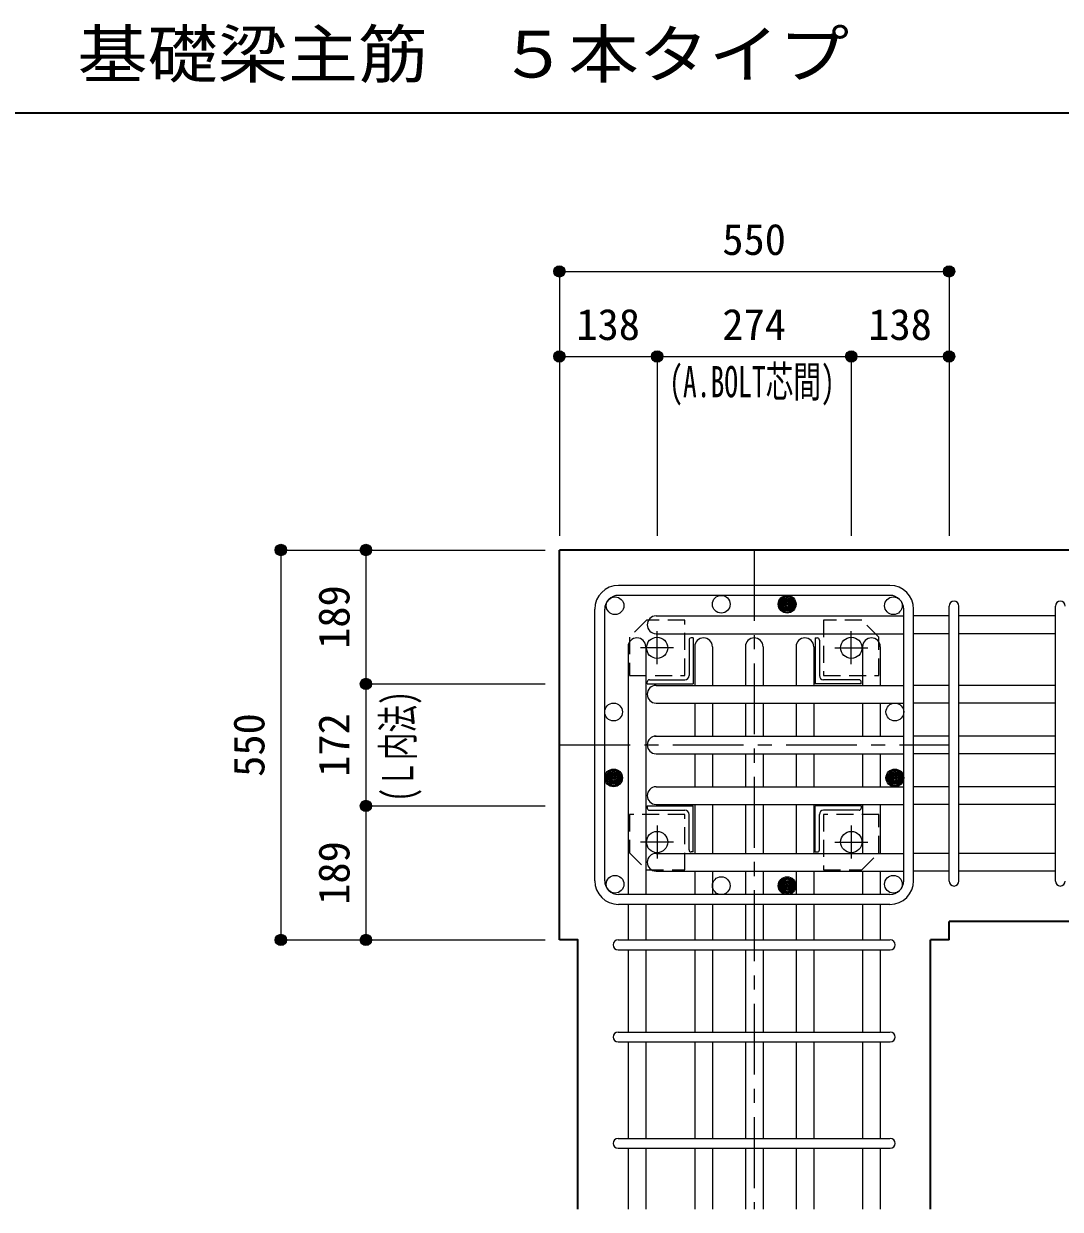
# Model space of a CAD drawing. Units: millimetres at full size, sheet at 1:20; details may follow other scales. Extents: x -3982 to 3969, y -2797 to 2801.
# Drawn here: x -628 to 835, y -1695 to -22 of the extents above; entities that cross this region are included whole.
import ezdxf
from ezdxf.enums import TextEntityAlignment as Align

# ---------------------------------------------------------------- set-up
doc = ezdxf.new("R2010")
doc.units = ezdxf.units.MM
doc.header["$LTSCALE"] = 20
doc.header["$PDMODE"] = 32
doc.header["$PDSIZE"] = 12
doc.linetypes.add('CHAIN1', pattern=[8, 5, -1, 1, -1])
doc.linetypes.add('DASHED1', pattern=[1.8, 1.2, -0.6])
for name, color, linetype, lineweight in [('6-1_躯体線', 2, 'Continuous', 35), ('6-2_A.Bolt_', 4, 'Continuous', 9), ('6-3_柱型主筋', 4, 'Continuous', 9), ('6-4_フープ', 7, 'Continuous', 18), ('6-5_梁主筋', 7, 'Continuous', 18), ('6-6_S.T.P.', 7, 'Continuous', 18), ('6-7_文字', 7, 'Continuous', 18), ('6-9', 4, 'DASHED1', 9), ('6-D_寸法', 4, 'Continuous', 9), ('F-0_枠', 6, 'Continuous', 40)]:
    doc.layers.add(name, color=color, linetype=linetype, lineweight=lineweight)
doc.styles.add('ＭＳ ゴシック', font='')
doc.styles.get('ＭＳ ゴシック').set_extended_font_data('MS Gothic')

msp = doc.modelspace()

# ---------------------------------------------------------------- linework, layer by layer
at = {"layer": '6-1_躯体線'}
for p, q in [((1078.29, -764.67), (128.29, -764.67)), ((128.29, -1314.67), (128.29, -764.67)), ((678.29, -1314.67), (678.29, -1288.67)), ((1078.29, -1288.67), (678.29, -1288.67)), ((678.29, -1314.67), (652.29, -1314.67)), ((652.29, -1694.67), (652.29, -1314.67))]:
    msp.add_line(p, q, dxfattribs=at)
msp.add_lwpolyline([(154.29, -1694.67), (154.29, -1314.67), (128.29, -1314.67)], dxfattribs=at)
at = {"layer": '6-2_A.Bolt_', "linetype": 'CHAIN1'}
for p, q in [((266.29, -925.87), (266.29, -879.37)), ((540.29, -925.87), (540.29, -879.37)), ((289.49, -902.67), (242.99, -902.67)), ((517.09, -902.67), (563.59, -902.67)), ((266.29, -1153.47), (266.29, -1199.97)), ((540.29, -1153.47), (540.29, -1199.97)), ((289.49, -1176.67), (242.99, -1176.67)), ((517.09, -1176.67), (563.59, -1176.67))]:
    msp.add_line(p, q, dxfattribs=at)
at = {"layer": '6-2_A.Bolt_'}
for p, q in [((311.29, -891.67), (311.29, -941.67)), ((317.29, -888.67), (314.29, -888.67)), ((317.29, -888.67), (317.29, -953.67)), ((489.29, -888.67), (492.29, -888.67)), ((489.29, -888.67), (489.29, -953.67)), ((495.29, -891.67), (495.29, -941.67)), ((252.29, -953.67), (252.29, -950.67)), ((255.29, -947.67), (305.29, -947.67)), ((551.29, -947.67), (501.29, -947.67)), ((554.29, -953.67), (554.29, -950.67)), ((252.29, -953.67), (317.29, -953.67)), ((554.29, -953.67), (489.29, -953.67)), ((252.29, -1125.67), (317.29, -1125.67)), ((252.29, -1125.67), (252.29, -1128.67)), ((255.29, -1131.67), (305.29, -1131.67)), ((317.29, -1190.67), (317.29, -1125.67)), ((554.29, -1125.67), (489.29, -1125.67)), ((489.29, -1190.67), (489.29, -1125.67)), ((551.29, -1131.67), (501.29, -1131.67)), ((554.29, -1125.67), (554.29, -1128.67)), ((311.29, -1187.67), (311.29, -1137.67)), ((495.29, -1187.67), (495.29, -1137.67)), ((317.29, -1190.67), (314.29, -1190.67)), ((489.29, -1190.67), (492.29, -1190.67))]:
    msp.add_line(p, q, dxfattribs=at)
at = {"layer": '6-2_A.Bolt_', "color": 3, "lineweight": 25}
for centre in [(266.29, -902.67), (540.29, -902.67), (266.29, -1176.67), (540.29, -1176.67)]:
    msp.add_circle(centre, 15, dxfattribs=at)
at = {"layer": '6-2_A.Bolt_'}
for centre, radius, start, end in [((314.29, -891.67), 3, 90, 180), ((492.29, -891.67), 3, 0, 90), ((255.29, -950.67), 3, 90, 180), ((305.29, -941.67), 6, 270, 0), ((501.29, -941.67), 6, 180, 270), ((551.29, -950.67), 3, 0, 90), ((255.29, -1128.67), 3, 180, 270), ((305.29, -1137.67), 6, 0, 90), ((501.29, -1137.67), 6, 90, 180), ((551.29, -1128.67), 3, 270, 0), ((314.29, -1187.67), 3, 180, 270), ((492.29, -1187.67), 3, 270, 0)]:
    msp.add_arc(centre, radius, start, end, dxfattribs=at)
at = {"layer": '6-3_柱型主筋', "color": 3, "lineweight": 25}
for centre in [(206.84, -843.22), (356.79, -841.17), (599.74, -843.22), (599.74, -843.22), (204.79, -993.17), (601.79, -993.17), (206.84, -1236.12), (356.79, -1238.17), (599.74, -1236.12)]:
    msp.add_circle(centre, 12.5, dxfattribs=at)
at = {"layer": '6-3_柱型主筋'}
for centre, radius in [((449.79, -841.17), 12.5), ((449.79, -841.17), 11), ((449.79, -841.17), 9.5), ((449.79, -841.17), 8), ((449.79, -841.17), 6.5), ((449.79, -841.17), 5), ((449.79, -841.17), 3.5), ((449.79, -841.17), 2), ((449.79, -841.17), 0.5), ((204.79, -1086.16), 12.5), ((204.79, -1086.16), 11), ((204.79, -1086.16), 9.5), ((204.79, -1086.16), 8), ((204.79, -1086.16), 6.5), ((204.79, -1086.16), 5), ((204.79, -1086.16), 3.5), ((204.79, -1086.16), 2), ((204.79, -1086.16), 0.5), ((601.79, -1086.16), 12.5), ((601.79, -1086.16), 11), ((601.79, -1086.16), 9.5), ((601.79, -1086.16), 8), ((601.79, -1086.16), 6.5), ((601.79, -1086.16), 5), ((601.79, -1086.16), 3.5), ((601.79, -1086.16), 2), ((601.79, -1086.16), 0.5), ((449.79, -1238.17), 12.5), ((449.79, -1238.17), 11), ((449.79, -1238.17), 9.5), ((449.79, -1238.17), 8), ((449.79, -1238.17), 6.5), ((449.79, -1238.17), 5), ((449.79, -1238.17), 3.5), ((449.79, -1238.17), 2), ((449.79, -1238.17), 0.5)]:
    msp.add_circle(centre, radius, dxfattribs=at)
at = {"layer": '6-4_フープ'}
for p, q in [((594.79, -814.67), (211.79, -814.67)), ((594.79, -828.67), (211.79, -828.67)), ((178.29, -1231.17), (178.29, -848.17)), ((192.29, -1231.17), (192.29, -848.17)), ((614.29, -1231.17), (614.29, -848.17)), ((628.29, -1231.17), (628.29, -848.17)), ((594.79, -1250.67), (211.79, -1250.67)), ((594.79, -1264.67), (211.79, -1264.67))]:
    msp.add_line(p, q, dxfattribs=at)
for centre, radius, start, end in [((211.79, -848.17), 33.5, 90, 180), ((594.79, -848.17), 33.5, 0, 90), ((211.79, -848.17), 19.5, 90, 180), ((594.79, -848.17), 19.5, 0, 90), ((211.79, -1231.17), 33.5, 180, 270), ((211.79, -1231.17), 19.5, 180, 270), ((594.79, -1231.17), 19.5, 270, 0), ((594.79, -1231.17), 33.5, 270, 0)]:
    msp.add_arc(centre, radius, start, end, dxfattribs=at)
at = {"layer": '6-5_梁主筋'}
for p, q in [((264.79, -857.72), (614.29, -857.72)), ((678.29, -857.72), (628.29, -857.72)), ((828.29, -857.72), (692.29, -857.72)), ((264.79, -882.72), (614.29, -882.72)), ((678.29, -882.72), (628.29, -882.72)), ((828.29, -882.72), (692.29, -882.72)), ((225.29, -901.17), (225.29, -1250.67)), ((250.29, -901.17), (250.29, -1250.67)), ((319.29, -901.17), (319.29, -955.67)), ((344.29, -901.17), (344.29, -955.67)), ((390.79, -901.17), (390.79, -955.67)), ((415.79, -901.17), (415.79, -955.67)), ((462.29, -901.17), (462.29, -955.67)), ((487.29, -901.17), (487.29, -955.67)), ((556.29, -901.17), (556.29, -955.67)), ((581.29, -901.17), (581.29, -955.67)), ((264.79, -955.67), (614.29, -955.67)), ((264.79, -955.67), (614.29, -955.67)), ((678.29, -955.67), (628.29, -955.67)), ((678.29, -955.67), (628.29, -955.67)), ((828.29, -955.67), (692.29, -955.67)), ((828.29, -955.67), (692.29, -955.67)), ((264.79, -980.67), (614.29, -980.67)), ((319.29, -980.67), (319.29, -1027.17)), ((344.29, -980.67), (344.29, -1027.17)), ((390.79, -980.67), (390.79, -1027.17)), ((415.79, -980.67), (415.79, -1027.17)), ((462.29, -980.67), (462.29, -1027.17)), ((487.29, -980.67), (487.29, -1027.17)), ((556.29, -980.67), (556.29, -1027.17)), ((581.29, -980.67), (581.29, -1027.17)), ((678.29, -980.67), (628.29, -980.67)), ((828.29, -980.67), (692.29, -980.67)), ((262.79, -1027.17), (614.29, -1027.17)), ((678.29, -1027.17), (628.29, -1027.17)), ((828.29, -1027.17), (692.29, -1027.17)), ((264.79, -1052.17), (614.29, -1052.17)), ((319.29, -1052.17), (319.29, -1098.67)), ((344.29, -1052.17), (344.29, -1098.67)), ((390.79, -1052.17), (390.79, -1098.67)), ((415.79, -1052.17), (415.79, -1098.67)), ((462.29, -1052.17), (462.29, -1098.67)), ((487.29, -1052.17), (487.29, -1098.67)), ((556.29, -1052.17), (556.29, -1098.67)), ((581.29, -1052.17), (581.29, -1098.67)), ((678.29, -1052.17), (628.29, -1052.17)), ((828.29, -1052.17), (692.29, -1052.17)), ((264.79, -1098.67), (614.29, -1098.67)), ((678.29, -1098.67), (628.29, -1098.67)), ((828.29, -1098.67), (692.29, -1098.67)), ((264.79, -1123.67), (614.29, -1123.67)), ((319.29, -1123.67), (319.29, -1192.67)), ((344.29, -1123.67), (344.29, -1192.67)), ((390.79, -1123.67), (390.79, -1192.67)), ((415.79, -1123.67), (415.79, -1192.67)), ((462.29, -1123.67), (462.29, -1192.67)), ((487.29, -1123.67), (487.29, -1192.67)), ((556.29, -1123.67), (556.29, -1192.67)), ((581.29, -1123.67), (581.29, -1192.67)), ((678.29, -1123.67), (628.29, -1123.67)), ((828.29, -1123.67), (692.29, -1123.67)), ((264.79, -1192.67), (614.29, -1192.67)), ((678.29, -1192.67), (628.29, -1192.67)), ((828.29, -1192.67), (692.29, -1192.67)), ((264.79, -1217.67), (614.29, -1217.67)), ((319.29, -1217.67), (319.29, -1250.67)), ((344.29, -1217.67), (344.29, -1250.67)), ((390.79, -1217.67), (390.79, -1250.67)), ((415.79, -1217.67), (415.79, -1250.67)), ((462.29, -1217.67), (462.29, -1250.67)), ((487.29, -1217.67), (487.29, -1250.67)), ((556.29, -1217.67), (556.29, -1250.67)), ((581.29, -1217.67), (581.29, -1250.67)), ((678.29, -1217.67), (628.29, -1217.67)), ((828.29, -1217.67), (692.29, -1217.67)), ((225.29, -1264.67), (225.29, -1314.67)), ((250.29, -1264.67), (250.29, -1314.67)), ((319.29, -1264.67), (319.29, -1314.67)), ((344.29, -1264.67), (344.29, -1314.67)), ((390.79, -1264.67), (390.79, -1314.67)), ((415.79, -1264.67), (415.79, -1314.67)), ((462.29, -1264.67), (462.29, -1314.67)), ((487.29, -1264.67), (487.29, -1314.67)), ((556.29, -1264.67), (556.29, -1314.67)), ((581.29, -1264.67), (581.29, -1314.67)), ((225.29, -1328.67), (225.29, -1444.67)), ((250.29, -1328.67), (250.29, -1444.67)), ((319.29, -1328.67), (319.29, -1444.67)), ((344.29, -1328.67), (344.29, -1444.67)), ((390.79, -1328.67), (390.79, -1444.67)), ((415.79, -1328.67), (415.79, -1444.67)), ((462.29, -1328.67), (462.29, -1444.67)), ((487.29, -1328.67), (487.29, -1444.67)), ((556.29, -1328.67), (556.29, -1444.67)), ((581.29, -1328.67), (581.29, -1444.67)), ((225.29, -1458.67), (225.29, -1594.67)), ((250.29, -1458.67), (250.29, -1594.67)), ((319.29, -1458.67), (319.29, -1594.67)), ((344.29, -1458.67), (344.29, -1594.67)), ((390.79, -1458.67), (390.79, -1594.67)), ((415.79, -1458.67), (415.79, -1594.67)), ((462.29, -1458.67), (462.29, -1594.67)), ((487.29, -1458.67), (487.29, -1594.67)), ((556.29, -1458.67), (556.29, -1594.67)), ((581.29, -1458.67), (581.29, -1594.67)), ((225.29, -1608.67), (225.29, -1694.67)), ((250.29, -1608.67), (250.29, -1694.67)), ((319.29, -1608.67), (319.29, -1694.67)), ((344.29, -1608.67), (344.29, -1694.67)), ((390.79, -1608.67), (390.79, -1694.67)), ((415.79, -1608.67), (415.79, -1694.67)), ((462.29, -1608.67), (462.29, -1694.67)), ((487.29, -1608.67), (487.29, -1694.67)), ((556.29, -1608.67), (556.29, -1694.67)), ((581.29, -1608.67), (581.29, -1694.67))]:
    msp.add_line(p, q, dxfattribs=at)
for centre, start, end in [((264.79, -870.22), 90, 180), ((264.79, -870.22), 180, 270), ((237.79, -901.17), 90, 180), ((237.79, -901.17), 0, 90), ((331.79, -901.17), 90, 180), ((331.79, -901.17), 0, 90), ((403.29, -901.17), 90, 180), ((403.29, -901.17), 0, 90), ((474.79, -901.17), 90, 180), ((474.79, -901.17), 0, 90), ((568.79, -901.17), 90, 180), ((568.79, -901.17), 0, 90), ((264.79, -968.17), 90, 180), ((264.79, -968.17), 180, 270), ((264.79, -1039.67), 90, 180), ((264.79, -1039.67), 180, 270), ((264.79, -1111.17), 90, 180), ((264.79, -1111.17), 180, 270), ((264.79, -1205.17), 90, 180), ((264.79, -1205.17), 180, 270)]:
    msp.add_arc(centre, 12.5, start, end, dxfattribs=at)
at = {"layer": '6-6_S.T.P.'}
for p, q in [((678.29, -1231.67), (678.29, -843.72)), ((678.29, -1231.67), (678.29, -844.11)), ((678.29, -1231.67), (678.29, -844.11)), ((678.29, -1231.67), (678.29, -844.11)), ((692.29, -1231.67), (692.29, -843.72)), ((692.29, -1231.67), (692.29, -844.11)), ((692.29, -1231.67), (692.29, -844.11)), ((692.29, -1231.67), (692.29, -844.11)), ((828.29, -1231.67), (828.29, -843.72)), ((211.29, -1314.67), (594.9, -1314.67)), ((211.29, -1328.67), (594.9, -1328.67)), ((211.29, -1444.67), (594.9, -1444.67)), ((211.29, -1458.67), (594.9, -1458.67)), ((211.29, -1594.67), (594.9, -1594.67)), ((211.29, -1608.67), (594.9, -1608.67))]:
    msp.add_line(p, q, dxfattribs=at)
for centre, start, end in [((685.29, -843.72), 0, 180), ((685.29, -843.72), 0, 180), ((685.29, -843.72), 0, 180), ((685.29, -843.72), 0, 180), ((835.29, -843.72), 0, 180), ((685.29, -1231.67), 180, 0), ((685.29, -1231.67), 180, 0), ((685.29, -1231.67), 180, 0), ((685.29, -1231.67), 180, 0), ((835.29, -1231.67), 180, 0), ((211.29, -1321.67), 90, 270), ((211.29, -1321.67), 90, 270), ((211.29, -1321.67), 90, 270), ((211.29, -1321.67), 90, 270), ((595.29, -1321.67), 270, 90), ((595.29, -1321.67), 270, 90), ((595.29, -1321.67), 270, 90), ((595.29, -1321.67), 270, 90), ((211.29, -1451.67), 90, 270), ((595.29, -1451.67), 270, 90), ((211.29, -1601.67), 90, 270), ((595.29, -1601.67), 270, 90)]:
    msp.add_arc(centre, 7, start, end, dxfattribs=at)
at = {"layer": '6-9'}
for points in [[(305.29, -863.67), (251.29, -863.67), (227.29, -887.67), (227.29, -941.67), (305.29, -941.67)], [(579.29, -941.67), (579.29, -887.67), (555.29, -863.67), (501.29, -863.67), (501.29, -941.67)], [(227.29, -1137.67), (227.29, -1191.67), (251.29, -1215.67), (305.29, -1215.67), (305.29, -1137.67)], [(501.29, -1215.67), (555.29, -1215.67), (579.29, -1191.67), (579.29, -1137.67), (501.29, -1137.67)]]:
    msp.add_lwpolyline(points, close=True, dxfattribs=at)
at = {"layer": '6-D_寸法'}
for p, q in [((128.29, -371.65), (678.29, -371.65)), ((678.29, -371.65), (678.29, -491.65)), ((128.29, -491.65), (266.29, -491.65)), ((266.29, -491.65), (266.29, -744.67)), ((540.29, -491.65), (540.29, -744.67)), ((678.29, -491.65), (678.29, -744.67)), ((-264.74, -764.67), (-144.74, -764.67)), ((-264.74, -764.67), (-264.74, -1314.67)), ((-144.74, -764.67), (108.29, -764.67)), ((-144.74, -953.67), (108.29, -953.67)), ((-144.74, -1125.67), (108.29, -1125.67)), ((-144.74, -1125.67), (-144.74, -1314.67))]:
    msp.add_line(p, q, dxfattribs=at)
at = {"layer": '6-D_寸法', "linetype": 'CHAIN1'}
for p, q in [((403.29, -764.67), (403.29, -1694.67)), ((128.29, -1039.67), (678.29, -1039.67))]:
    msp.add_line(p, q, dxfattribs=at)
at = {"layer": '6-D_寸法'}
for points in [[(128.29, -371.65), (128.29, -491.65), (128.29, -744.67)], [(266.29, -491.65), (540.29, -491.65), (678.29, -491.65)], [(-144.74, -764.67), (-144.74, -953.67), (-144.74, -1125.67)], [(-264.74, -1314.67), (-144.74, -1314.67), (108.29, -1314.67)]]:
    msp.add_lwpolyline(points, dxfattribs=at)
for centre, radius in [((128.29, -371.65), 8), ((128.29, -371.65), 7.2), ((128.29, -371.65), 6.4), ((128.29, -371.65), 5.6), ((128.29, -371.65), 4.8), ((128.29, -371.65), 4), ((678.29, -371.65), 8), ((678.29, -371.65), 7.2), ((678.29, -371.65), 6.4), ((678.29, -371.65), 5.6), ((678.29, -371.65), 4.8), ((678.29, -371.65), 4), ((128.29, -371.65), 3.2), ((128.29, -371.65), 2.4), ((128.29, -371.65), 1.6), ((128.29, -371.65), 0.8), ((678.29, -371.65), 3.2), ((678.29, -371.65), 2.4), ((678.29, -371.65), 1.6), ((678.29, -371.65), 0.8), ((128.29, -491.65), 8), ((128.29, -491.65), 7.2), ((266.29, -491.65), 8), ((266.29, -491.65), 7.2), ((540.29, -491.65), 8), ((540.29, -491.65), 7.2), ((678.29, -491.65), 8), ((678.29, -491.65), 7.2), ((128.29, -491.65), 6.4), ((128.29, -491.65), 5.6), ((128.29, -491.65), 4.8), ((128.29, -491.65), 4), ((128.29, -491.65), 3.2), ((128.29, -491.65), 2.4), ((128.29, -491.65), 1.6), ((128.29, -491.65), 0.8), ((266.29, -491.65), 6.4), ((266.29, -491.65), 5.6), ((266.29, -491.65), 4.8), ((266.29, -491.65), 4), ((266.29, -491.65), 3.2), ((266.29, -491.65), 2.4), ((266.29, -491.65), 1.6), ((266.29, -491.65), 0.8), ((540.29, -491.65), 6.4), ((540.29, -491.65), 5.6), ((540.29, -491.65), 4.8), ((540.29, -491.65), 4), ((540.29, -491.65), 3.2), ((540.29, -491.65), 2.4), ((540.29, -491.65), 1.6), ((540.29, -491.65), 0.8), ((678.29, -491.65), 6.4), ((678.29, -491.65), 5.6), ((678.29, -491.65), 4.8), ((678.29, -491.65), 4), ((678.29, -491.65), 3.2), ((678.29, -491.65), 2.4), ((678.29, -491.65), 1.6), ((678.29, -491.65), 0.8), ((-264.74, -764.67), 8), ((-264.74, -764.67), 7.2), ((-264.74, -764.67), 6.4), ((-264.74, -764.67), 5.6), ((-264.74, -764.67), 4.8), ((-264.74, -764.67), 4), ((-264.74, -764.67), 3.2), ((-264.74, -764.67), 2.4), ((-264.74, -764.67), 1.6), ((-264.74, -764.67), 0.8), ((-144.74, -764.67), 8), ((-144.74, -764.67), 7.2), ((-144.74, -764.67), 6.4), ((-144.74, -764.67), 5.6), ((-144.74, -764.67), 4.8), ((-144.74, -764.67), 4), ((-144.74, -764.67), 3.2), ((-144.74, -764.67), 2.4), ((-144.74, -764.67), 1.6), ((-144.74, -764.67), 0.8), ((-144.74, -953.67), 8), ((-144.74, -953.67), 7.2), ((-144.74, -953.67), 6.4), ((-144.74, -953.67), 5.6), ((-144.74, -953.67), 4.8), ((-144.74, -953.67), 4), ((-144.74, -953.67), 3.2), ((-144.74, -953.67), 2.4), ((-144.74, -953.67), 1.6), ((-144.74, -953.67), 0.8), ((-144.74, -1125.67), 8), ((-144.74, -1125.67), 7.2), ((-144.74, -1125.67), 6.4), ((-144.74, -1125.67), 5.6), ((-144.74, -1125.67), 4.8), ((-144.74, -1125.67), 4), ((-144.74, -1125.67), 3.2), ((-144.74, -1125.67), 2.4), ((-144.74, -1125.67), 1.6), ((-144.74, -1125.67), 0.8), ((-264.74, -1314.67), 8), ((-264.74, -1314.67), 7.2), ((-264.74, -1314.67), 6.4), ((-264.74, -1314.67), 5.6), ((-264.74, -1314.67), 4.8), ((-264.74, -1314.67), 4), ((-264.74, -1314.67), 3.2), ((-264.74, -1314.67), 2.4), ((-264.74, -1314.67), 1.6), ((-264.74, -1314.67), 0.8), ((-144.74, -1314.67), 8), ((-144.74, -1314.67), 7.2), ((-144.74, -1314.67), 6.4), ((-144.74, -1314.67), 5.6), ((-144.74, -1314.67), 4.8), ((-144.74, -1314.67), 4), ((-144.74, -1314.67), 3.2), ((-144.74, -1314.67), 2.4), ((-144.74, -1314.67), 1.6), ((-144.74, -1314.67), 0.8)]:
    msp.add_circle(centre, radius, dxfattribs=at)
at = {"layer": '6-D_寸法', "color": 7}
for p in [(128.29, -371.65), (678.29, -371.65), (128.29, -491.65), (266.29, -491.65), (540.29, -491.65), (678.29, -491.65), (-264.74, -764.67), (-144.74, -764.67), (-144.74, -953.67), (-144.74, -1125.67), (-264.74, -1314.67), (-144.74, -1314.67)]:
    msp.add_point(p, dxfattribs=at)
at = {"layer": 'F-0_枠', "color": 2, "lineweight": 35}
msp.add_line((-3981.92, -148.03), (2482.4, -148.03), dxfattribs=at)

# ---------------------------------------------------------------- texts
at = {"layer": '6-7_文字', "color": 2, "style": 'ＭＳ ゴシック', "width": 1.1}
msp.add_text('\u3000\u3000基礎梁主筋\u3000５本タイプ', height=65.98, dxfattribs=at).set_placement((-749.76, -118.03), align=Align.BOTTOM_LEFT)
at = {"layer": '6-D_寸法', "style": 'ＭＳ ゴシック'}
for s, p in [('550', (358.29, -361.65)), ('138', (152.29, -481.65)), ('274', (358.29, -481.65)), ('138', (564.29, -481.65))]:
    msp.add_text(s, height=43.99, dxfattribs=at).set_placement(p, align=Align.BOTTOM_LEFT)
at = {"layer": '6-D_寸法', "style": 'ＭＳ ゴシック', "width": 0.65}
msp.add_text('(A.BOLT芯間)', height=43.99, dxfattribs=at).set_placement((283.29, -562.38), align=Align.BOTTOM_LEFT)
at = {"layer": '6-D_寸法', "style": 'ＭＳ ゴシック'}
for s, p in [('189', (-154.74, -904.17)), ('550', (-274.74, -1084.67)), ('172', (-154.74, -1084.67)), ('189', (-154.74, -1265.17))]:
    msp.add_text(s, height=43.99, rotation=90, dxfattribs=at).set_placement(p, align=Align.BOTTOM_LEFT)
at = {"layer": '6-D_寸法', "style": 'ＭＳ ゴシック', "width": 0.65}
msp.add_text('(Ｌ内法)', height=43.99, rotation=90, dxfattribs=at).set_placement((-64.52, -1119.67), align=Align.BOTTOM_LEFT)

doc.saveas('drawing.dxf')
